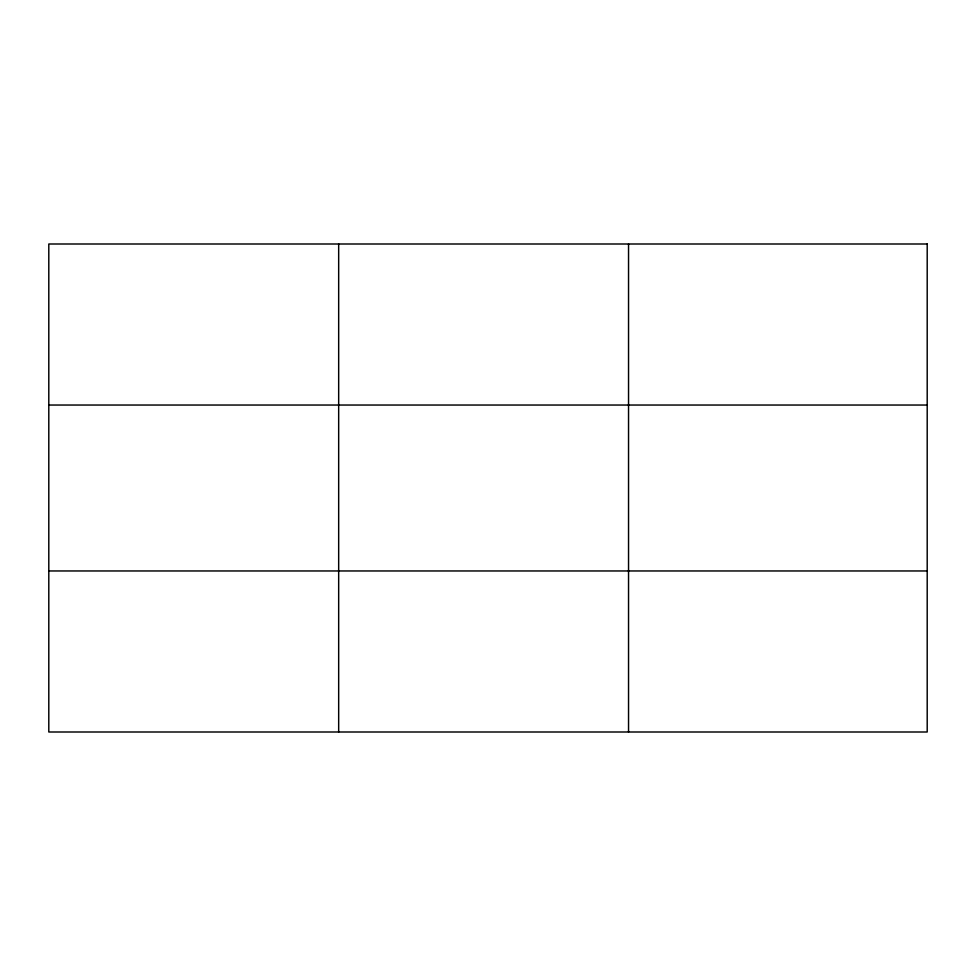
<?xml version="1.0" encoding="UTF-8"?>
<svg xmlns="http://www.w3.org/2000/svg" width="976" height="976" viewBox="0 0 976 976"><rect width="100%" height="100%" fill="white"/><g stroke="black" fill="none" stroke-linecap="round" stroke-linejoin="round"><path stroke-width="1.46" d="M338.672 732L338.672 244M628.544 732L628.544 244M48.8 405.04L927.2 405.04M48.8 570.96L927.2 570.96M927.2 244L48.8 244L48.8 732L927.2 732L927.2 244"/></g></svg>
